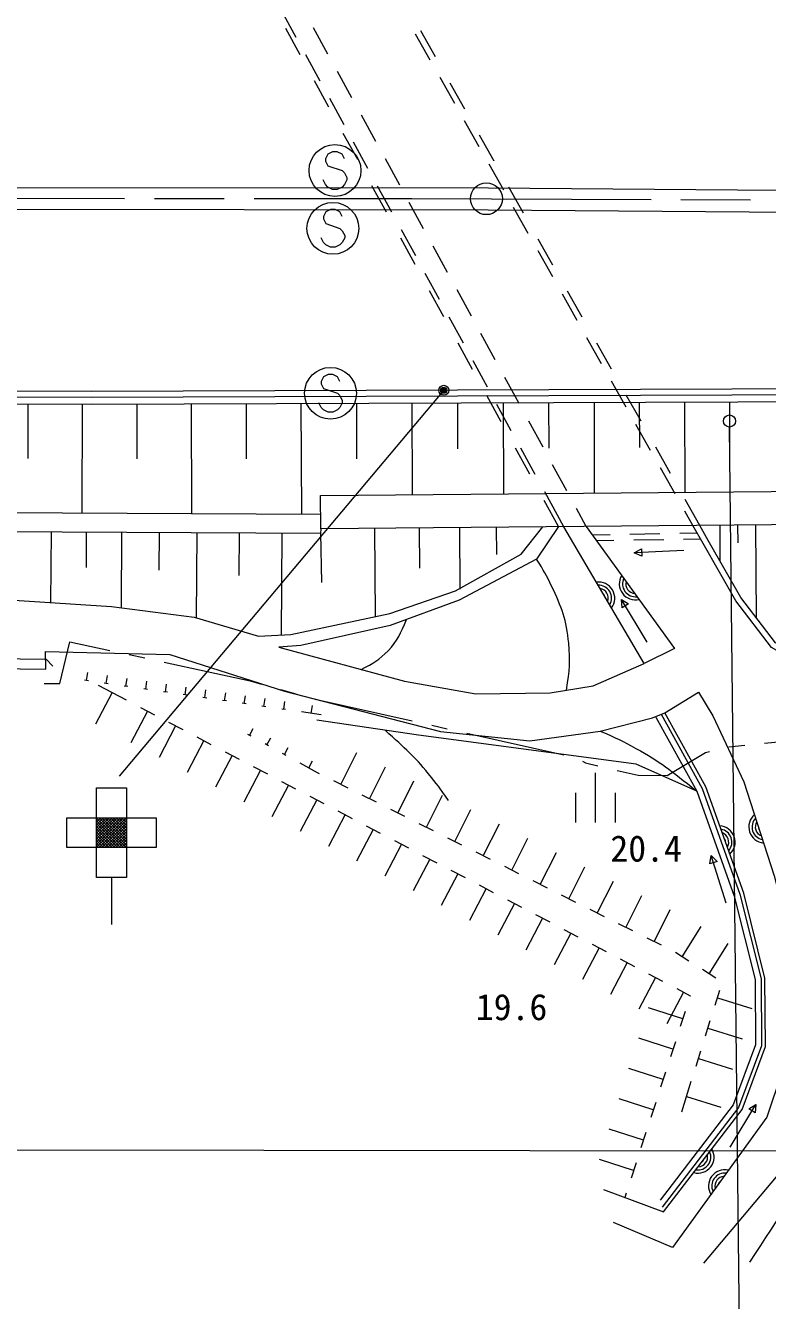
# Model space of a CAD drawing. Units: millimetres, scale not verified. Extents: x 40000 to 680000, y 20000 to 380000.
# Drawn here: x 446830 to 484078, y 232564 to 296570 of the extents above; entities that cross this region are included whole.
import ezdxf
from ezdxf.enums import TextEntityAlignment as Align

# ---------------------------------------------------------------- set-up
doc = ezdxf.new("R2010")
doc.units = ezdxf.units.MM
doc.header["$LTSCALE"] = 1000
doc.header["$PDMODE"] = 32
doc.header["$PDSIZE"] = 500
doc.linetypes.add('CHAIN', pattern=[18.5, 12, -1.5, 3.5, -1.5])
for name, color, linetype, lineweight in [('M-BGD', 7, 'Continuous', 13), ('M-BMK', 2, 'CHAIN', 13), ('M-BMK-ROW', 30, 'Continuous', 13), ('M-BMK-SRVR', 3, 'Continuous', 13), ('M-STR-HTXT', 7, 'Continuous', 13), ('M-STR-STR1', 1, 'Continuous', 13), ('M-STR-STRC', 7, 'Continuous', 13)]:
    doc.layers.add(name, color=color, linetype=linetype, lineweight=lineweight)
doc.styles.add('ＭＳ ゴシック', font='')
doc.styles.get('ＭＳ ゴシック').set_extended_font_data('MS Gothic')

msp = doc.modelspace()

# ---------------------------------------------------------------- linework, layer by layer
at = {"layer": 'M-BGD'}
for p, q in [((460421, 295969), (459701, 297285)), ((462015, 295138), (461295, 296454)), ((467151, 294831), (466414, 296138)), ((461621, 293776), (460901, 295092)), ((463214, 292944), (462494, 294260)), ((468380, 292654), (467643, 293961)), ((462820, 291582), (462100, 292898)), ((464414, 290751), (463694, 292067)), ((469609, 290477), (468871, 291783)), ((464020, 289389), (463300, 290705)), ((465613, 288557), (464894, 289873)), ((470837, 288300), (470100, 289606)), ((465219, 287195), (464500, 288511)), ((466813, 286364), (466093, 287680)), ((472066, 286123), (471329, 287429)), ((466419, 285002), (465699, 286318)), ((468013, 284171), (467293, 285487)), ((473295, 283945), (472558, 285252)), ((467619, 282809), (466899, 284125)), ((469212, 281977), (468492, 283293)), ((474524, 281768), (473786, 283075)), ((468818, 280615), (468098, 281931)), ((470412, 279784), (469692, 281100)), ((475752, 279591), (475015, 280897)), ((470018, 278422), (469298, 279738)), ((471611, 277590), (470892, 278906)), ((476981, 277414), (476244, 278720)), ((446952, 277556), (446945, 274830)), ((449679, 277549), (449664, 272083)), ((452412, 277556), (452422, 274823)), ((455145, 277566), (455165, 272053)), ((457901, 277576), (457911, 274820)), ((460658, 277586), (460678, 272024)), ((463438, 277596), (463449, 274815)), ((466219, 277606), (466236, 273019)), ((468513, 277614), (468521, 275321)), ((471217, 276228), (470498, 277544)), ((470806, 277623), (470822, 273060)), ((473087, 277631), (473095, 275349)), ((475369, 277639), (475385, 273100)), ((477638, 277647), (477646, 275378)), ((479907, 277655), (479924, 273140)), ((482165, 277664), (482173, 275406)), ((472811, 275397), (472091, 276713)), ((478210, 275237), (477473, 276543)), ((472417, 274035), (471697, 275351)), ((474010, 273204), (473291, 274520)), ((479439, 273059), (478701, 274366)), ((473853, 271409), (472897, 273158)), ((461649, 272019), (408070, 272303)), ((474983, 271425), (474490, 272326)), ((480334, 271472), (479930, 272189)), ((470463, 271385), (470476, 270019)), ((481677, 271484), (481693, 269687)), ((482576, 271492), (482584, 270593)), ((483474, 271500), (483516, 266837)), ((461640, 271072), (440900, 271182)), ((448112, 271144), (448093, 267607)), ((449880, 271135), (449871, 269366)), ((451649, 271125), (451629, 267348)), ((453537, 271115), (453527, 269227)), ((455426, 271105), (455403, 266840)), ((457558, 271094), (457547, 268961)), ((459691, 271083), (459664, 265970)), ((461655, 271307), (461640, 271072)), ((461641, 271090), (461689, 268603)), ((464348, 271331), (464387, 266898)), ((466585, 271350), (466603, 269322)), ((468612, 271368), (468640, 268267)), ((476174, 271006), (475297, 270990)), ((478674, 271050), (477174, 271023)), ((478866, 270753), (477366, 270727)), ((480551, 271083), (479674, 271067)), ((480722, 270786), (479866, 270771)), ((476367, 270709), (475511, 270694)), ((477385, 270096), (477750, 270302)), ((479882, 270222), (477385, 270096)), ((477750, 270302), (477769, 269927)), ((477769, 269927), (477385, 270096)), ((478036, 265614), (476750, 267758)), ((476782, 267340), (476750, 267758)), ((476750, 267758), (477103, 267533)), ((477103, 267533), (476782, 267340)), ((447861, 264762), (448207, 264407)), ((449894, 263687), (449952, 264083)), ((450884, 263542), (450942, 263938)), ((451873, 263398), (451931, 263794)), ((449993, 263672), (449795, 263701)), ((451180, 263083), (450344, 261489)), ((450471, 263455), (451888, 262712)), ((450983, 263528), (450785, 263557)), ((451972, 263383), (451775, 263412)), ((452962, 263239), (452764, 263268)), ((452863, 263253), (452921, 263649)), ((453951, 263095), (453754, 263123)), ((453852, 263109), (453910, 263505)), ((454842, 262965), (454900, 263360)), ((455832, 262820), (455889, 263216)), ((456821, 262676), (456879, 263072)), ((454941, 262950), (454743, 262979)), ((455930, 262806), (455733, 262835)), ((456920, 262661), (456722, 262690)), ((457910, 262517), (457712, 262546)), ((457811, 262531), (457868, 262927)), ((458800, 262387), (458858, 262783)), ((459790, 262242), (459847, 262638)), ((461175, 262040), (461233, 262436)), ((452951, 262155), (452115, 260561)), ((452597, 262340), (453305, 261969)), ((458899, 262372), (458701, 262401)), ((459889, 262228), (459691, 262257)), ((461670, 261968), (460680, 262112)), ((454368, 261412), (453532, 259818)), ((454014, 261598), (454722, 261226)), ((458071, 260934), (458264, 261285)), ((455785, 260669), (454949, 259075)), ((455431, 260855), (456139, 260483)), ((458159, 260886), (457984, 260982)), ((458948, 260454), (459140, 260804)), ((457202, 259926), (456366, 258332)), ((456848, 260112), (457556, 259740)), ((459036, 260405), (458860, 260502)), ((459913, 259925), (459737, 260021)), ((459825, 259973), (460017, 260324)), ((462662, 258472), (463470, 260080)), ((458265, 259369), (458973, 258997)), ((461491, 259059), (460614, 259540)), ((461053, 259300), (461245, 259651)), ((464092, 257754), (464900, 259363)), ((458619, 259183), (457783, 257589)), ((459682, 258626), (460390, 258254)), ((461590, 259010), (461491, 259059)), ((463020, 258292), (462305, 258651)), ((465522, 257036), (466330, 258645)), ((475433, 259056), (475433, 256556)), ((460036, 258440), (459200, 256846)), ((474433, 258056), (474433, 256556)), ((476433, 258056), (476433, 256556)), ((461453, 257697), (460617, 256103)), ((461099, 257883), (461807, 257511)), ((464450, 257574), (463735, 257933)), ((466952, 256318), (467760, 257927)), ((462870, 256954), (462034, 255360)), ((462516, 257140), (463224, 256768)), ((465880, 256857), (465165, 257216)), ((468382, 255601), (469190, 257210)), ((464287, 256211), (463451, 254617)), ((463933, 256397), (464641, 256025)), ((467310, 256139), (466595, 256498)), ((469812, 254883), (470620, 256492)), ((465704, 255468), (464868, 253874)), ((465350, 255654), (466058, 255282)), ((468740, 255421), (468025, 255780)), ((471242, 254165), (472050, 255774)), ((466767, 254911), (467476, 254539)), ((470170, 254704), (469455, 255063)), ((472672, 253448), (473480, 255056)), ((481187, 254486), (481254, 254900)), ((481999, 252513), (481254, 254900)), ((481254, 254900), (481545, 254597)), ((467121, 254725), (466285, 253131)), ((468184, 254168), (468893, 253796)), ((471600, 253986), (470885, 254345)), ((474102, 252730), (474910, 254339)), ((481545, 254597), (481187, 254486)), ((468538, 253982), (467702, 252388)), ((473030, 253268), (472315, 253627)), ((475532, 252012), (476340, 253621)), ((469955, 253239), (469120, 251645)), ((469601, 253425), (470310, 253053)), ((474460, 252551), (473745, 252909)), ((476962, 251295), (477770, 252903)), ((471372, 252496), (470537, 250902)), ((471018, 252682), (471727, 252311)), ((475890, 251833), (475175, 252192)), ((478392, 250577), (479200, 252186)), ((472789, 251753), (471954, 250159)), ((472435, 251939), (473144, 251568)), ((474206, 251010), (473371, 249416)), ((473852, 251196), (474561, 250825)), ((477320, 251115), (476605, 251474)), ((479798, 249816), (480756, 251340)), ((475624, 250267), (474788, 248673)), ((475269, 250453), (475978, 250082)), ((478750, 250397), (478035, 250756)), ((481152, 248964), (482110, 250488)), ((476686, 249710), (477395, 249339)), ((480136, 249603), (479459, 250029)), ((477041, 249524), (476205, 247930)), ((481491, 248751), (480814, 249177)), ((478458, 248781), (477622, 247187)), ((478103, 248967), (478812, 248596)), ((479862, 248045), (479026, 246451)), ((479520, 248224), (480203, 247866)), ((480203, 247866), (480195, 247839)), ((481447, 247385), (481686, 248148)), ((481567, 247766), (483284, 247228)), ((479824, 246697), (478112, 247252)), ((479948, 247078), (479701, 246317)), ((480969, 245858), (481208, 246621)), ((481088, 246239), (482806, 245701)), ((479331, 245175), (477619, 245730)), ((479454, 245556), (479208, 244795)), ((480490, 244331), (480729, 245094)), ((480610, 244713), (482328, 244174)), ((478838, 243653), (477125, 244208)), ((478961, 244034), (478714, 243273)), ((479773, 242041), (480251, 243568)), ((478344, 242131), (476632, 242686)), ((480012, 242804), (481729, 242266)), ((478468, 242512), (478221, 241751)), ((482208, 240264), (483493, 242408)), ((483140, 242183), (483493, 242408)), ((483461, 241990), (483140, 242183)), ((483493, 242408), (483461, 241990)), ((477851, 240609), (476138, 241164)), ((477974, 240990), (477727, 240229)), ((477357, 239087), (475645, 239642)), ((477481, 239468), (477234, 238707)), ((476987, 237946), (476920, 237739))]:
    msp.add_line(p, q, dxfattribs=at)
for points in [[(371039, 288462), (404120, 288455), (445541, 288445), (470065, 288423), (515891, 288058), (566421, 288256), (570155, 288341)], [(371039, 287362), (404120, 287355), (445540, 287345), (470060, 287323), (515888, 286958), (566436, 287156), (570177, 287242)], [(546547, 278543), (450162, 278194), (407156, 278309)], [(570356, 278341), (547456, 277900), (450162, 277548), (406809, 277664), (366308, 278419)], [(546550, 278243), (450162, 277894), (407152, 278009)], [(429138, 271295), (429589, 269594), (430899, 268611), (433009, 268253), (444430, 267842), (451149, 267411), (455301, 266870), (458532, 265913), (460155, 265994), (465125, 267056), (468414, 268189), (471718, 270028), (472807, 271405)], [(473581, 271412), (472481, 269780), (468594, 267717), (465133, 266454), (460655, 265438), (459539, 265360)], [(474983, 271425), (479410, 265294), (477882, 264549), (473853, 271409)], [(523444, 264690), (522949, 264562), (514766, 263375), (498980, 262432), (491102, 262649), (487035, 263795), (484277, 265347), (482490, 267685), (480844, 270570), (480334, 271472)], [(523354, 264977), (522890, 264857), (514735, 263673), (498975, 262732), (491147, 262948), (487151, 264074), (484478, 265578), (482741, 267851), (481105, 270718), (480677, 271475)], [(422288, 262680), (427021, 265031), (447861, 264762)], [(447855, 264262), (447837, 265143), (454070, 264987), (459831, 263154), (467670, 261131), (472148, 260652), (475681, 261147), (478313, 261808), (478928, 262071), (480622, 263109)], [(459539, 265360), (465859, 263647), (469442, 263015), (473173, 263077), (475330, 263426), (477882, 264549)], [(422511, 262232), (427135, 264530), (447855, 264262)], [(480622, 263109), (481337, 261918), (482895, 258601), (484415, 253886), (485581, 249226), (485519, 246148), (484049, 241767), (479303, 235223), (476341, 236474)], [(475844, 238145), (478857, 237009), (482805, 242149), (483976, 245318), (483952, 248745), (482888, 253015), (480987, 258347), (478928, 262071)], [(478480, 261849), (480530, 258141), (482409, 252870), (483452, 248682), (483476, 245406), (482362, 242393), (478686, 237608)], [(478744, 261992), (480804, 258265), (482696, 252957), (483752, 248720), (483776, 245353), (482628, 242247), (478789, 237248)], [(480530, 258141), (477477, 259487), (466565, 260937), (461453, 261698)], [(480890, 234441), (485151, 239510), (487255, 243610), (487511, 246428), (487456, 248937)]]:
    msp.add_lwpolyline(points, dxfattribs=at)
msp.add_lwpolyline([(493713, 271590), (461655, 271307), (461640, 272979), (493698, 273262)], close=True, dxfattribs=at)
for centre, radius, start, end in [((477450, 268542), 812, 148.44848, 283.20875), ((475598, 267821), 812, 323.04382, 97.80409), ((475598, 267821), 650, 329.15961, 91.6883), ((475598, 267821), 488, 340.29229, 80.55561), ((477450, 268542), 650, 154.56426, 277.09296), ((477450, 268542), 488, 165.69695, 265.96027), ((477450, 268542), 325, 199.88624, 231.77098), ((475598, 267821), 325, 14.48158, 46.36632), ((483952, 256339), 812, 130.49525, 265.25552), ((483952, 256339), 650, 136.61104, 259.13973), ((481643, 255576), 812, 312.23612, 86.99639), ((481643, 255576), 650, 318.35191, 80.8806), ((481643, 255576), 488, 329.48459, 69.74791), ((483952, 256339), 488, 147.74373, 248.00704), ((483952, 256339), 325, 181.93302, 213.81775), ((481643, 255576), 325, 3.67388, 35.55862), ((480583, 239769), 812, 255.09358, 29.85385), ((480583, 239769), 650, 261.20936, 23.73806), ((480583, 239769), 488, 272.34205, 12.60537), ((480583, 239769), 325, 306.53134, 338.41608), ((481929, 238311), 812, 76.66614, 211.42641), ((481929, 238311), 650, 82.78193, 205.31062), ((481929, 238311), 488, 93.91462, 194.17794), ((481929, 238311), 325, 128.10391, 159.98865)]:
    msp.add_arc(centre, radius, start, end, dxfattribs=at)
for points, knots in [([(473993, 263210), (474149, 264236), (474181, 264644), (474098, 265558), (473992, 266723), (473744, 267372), (473238, 268426), (472975, 268972), (472869, 269187), (472481, 269780)], [0, 0, 0, 0, 1, 1, 1, 2, 2, 2, 3, 3, 3, 3]), ([(463679, 264238), (464311, 264566), (464584, 264720), (465030, 265185), (465524, 265699), (465651, 266031), (465958, 266756)], [0, 0, 0, 0, 1, 1, 1, 2, 2, 2, 2]), ([(468058, 257659), (467627, 258304), (467477, 258492), (467068, 258998), (466307, 259938), (465945, 260217), (464878, 261188)], [0, 0, 0, 0, 1, 1, 1, 2, 2, 2, 2]), ([(475681, 261147), (476529, 260788), (476785, 260652), (477466, 260282), (478749, 259586), (479159, 259206), (480530, 258141)], [0, 0, 0, 0, 1, 1, 1, 2, 2, 2, 2]), ([(483189, 234492), (486261, 239165), (487033, 240440), (489694, 244115), (490507, 245237), (491050, 245805), (491796, 246973), (492453, 248000), (492485, 248764), (493153, 249784), (493729, 250663), (494154, 251091), (494896, 251836), (495335, 252276), (495700, 252570), (496083, 252873)], [0, 0, 0, 0, 1, 1, 1, 2, 2, 2, 3, 3, 3, 4, 4, 4, 5, 5, 5, 5])]:
    msp.add_open_spline(points, degree=3, knots=knots, dxfattribs=at)
at = {"layer": 'M-BMK'}
msp.add_lwpolyline([(68573, 288300), (365007, 287914), (365807, 287913), (466230, 287890), (500215, 287739)], dxfattribs=at)
at = {"layer": 'M-BMK-ROW'}
for p, q in [((448555, 263535), (449055, 265635)), ((449055, 265635), (451059, 265201)), ((452036, 264989), (452818, 264819)), ((453795, 264607), (458102, 263673)), ((447764, 263541), (448555, 263535)), ((458102, 263673), (458672, 263510)), ((459634, 263236), (460403, 263017)), ((461367, 262751), (466246, 261660)), ((467222, 261442), (468003, 261267)), ((468979, 261049), (473858, 259958)), ((483933, 260537), (486041, 260751)), ((479039, 258917), (480966, 260078)), ((480966, 260078), (481169, 260131)), ((482142, 260355), (482938, 260436)), ((474792, 259632), (474935, 259549)), ((474935, 259549), (475553, 259405)), ((476527, 259179), (477591, 258932)), ((477591, 258932), (479039, 258917))]:
    msp.add_line(p, q, dxfattribs=at)
at = {"layer": 'M-BMK-SRVR'}
msp.add_circle((469968, 287874), 800, dxfattribs=at)
at = {"layer": 'M-STR-HTXT'}
msp.add_line((571131, 239978), (68511, 240502), dxfattribs=at)
at = {"layer": 'M-STR-STR1'}
for p, q in [((460626, 295101), (459906, 296417)), ((467407, 294989), (466670, 296295)), ((462065, 292469), (461345, 293785)), ((468881, 292376), (468144, 293682)), ((463505, 289837), (462785, 291153)), ((470356, 289763), (469619, 291070)), ((464944, 287205), (464224, 288521)), ((471830, 287151), (471093, 288457)), ((466384, 284573), (465664, 285889)), ((473305, 284538), (472568, 285844)), ((467823, 281941), (467103, 283257)), ((474779, 281926), (474042, 283232)), ((469263, 279308), (468543, 280624)), ((476254, 279313), (475517, 280619)), ((470702, 276676), (469982, 277992)), ((477728, 276700), (476991, 278007)), ((472142, 274044), (471422, 275360)), ((479203, 274088), (478466, 275394)), ((473581, 271412), (472861, 272728)), ((480677, 271475), (479940, 272781))]:
    msp.add_line(p, q, dxfattribs=at)
at = {"layer": 'M-STR-STRC'}
for p, q in [((462010, 290117), (461892, 289880)), ((462247, 290235), (462010, 290117)), ((462483, 290235), (462247, 290235)), ((462720, 290117), (462483, 290235)), ((462838, 289880), (462720, 290117)), ((461892, 289880), (461892, 289762)), ((461892, 289762), (462010, 289526)), ((462010, 289526), (462720, 289290)), ((461892, 288580), (461774, 288817)), ((462720, 289290), (462838, 289171)), ((462838, 289171), (462956, 288935)), ((462956, 288817), (462838, 288580)), ((462956, 288935), (462956, 288817)), ((462010, 288462), (461892, 288580)), ((462247, 288344), (462010, 288462)), ((462483, 288344), (462247, 288344)), ((462720, 288462), (462483, 288344)), ((462838, 288580), (462720, 288462)), ((461906, 287213), (461788, 286977)), ((461788, 286977), (461788, 286859)), ((461788, 286859), (461906, 286622)), ((462143, 287332), (461906, 287213)), ((462379, 287332), (462143, 287332)), ((462615, 287213), (462379, 287332)), ((462733, 286977), (462615, 287213)), ((461906, 286622), (462615, 286386)), ((462615, 286386), (462733, 286268)), ((462733, 286268), (462852, 286032)), ((461788, 285677), (461670, 285913)), ((461906, 285559), (461788, 285677)), ((462143, 285441), (461906, 285559)), ((462615, 285559), (462379, 285441)), ((462733, 285677), (462615, 285559)), ((462852, 285913), (462733, 285677)), ((462852, 286032), (462852, 285913)), ((462379, 285441), (462143, 285441)), ((461786, 278935), (461668, 278698)), ((461668, 278698), (461668, 278580)), ((461668, 278580), (461786, 278344)), ((462022, 279053), (461786, 278935)), ((462259, 279053), (462022, 279053)), ((462495, 278935), (462259, 279053)), ((462613, 278698), (462495, 278935)), ((467826, 278258), (451527, 258887)), ((461786, 278344), (462495, 278107)), ((462495, 278107), (462613, 277989)), ((462613, 277989), (462731, 277753)), ((461668, 277398), (461550, 277635)), ((461786, 277280), (461668, 277398)), ((462022, 277162), (461786, 277280)), ((462259, 277162), (462022, 277162)), ((462495, 277280), (462259, 277162)), ((462613, 277398), (462495, 277280)), ((462731, 277635), (462613, 277398)), ((462731, 277753), (462731, 277635)), ((482758, 222946), (482169, 276409)), ((450397, 258298), (451897, 258298)), ((450397, 256798), (450397, 258298)), ((451897, 258298), (451897, 256798)), ((448897, 255298), (448897, 256798)), ((448897, 256798), (450397, 256798)), ((450397, 256798), (451897, 256798)), ((450397, 255298), (450397, 256798)), ((450397, 256728), (450466, 256798)), ((450397, 256587), (450608, 256798)), ((450397, 256446), (450749, 256798)), ((450397, 256304), (450891, 256798)), ((450397, 256163), (451032, 256798)), ((450397, 256021), (451173, 256798)), ((450397, 255880), (451315, 256798)), ((450397, 255739), (451456, 256798)), ((450397, 255597), (451598, 256798)), ((450397, 255456), (451739, 256798)), ((450397, 255314), (451881, 256798)), ((451885, 255298), (450397, 256785)), ((450522, 255298), (451897, 256673)), ((451897, 255427), (450526, 256798)), ((451897, 255568), (450667, 256798)), ((451897, 255710), (450809, 256798)), ((451897, 255851), (450950, 256798)), ((451897, 255993), (451092, 256798)), ((451897, 256134), (451233, 256798)), ((451897, 256275), (451375, 256798)), ((451897, 256417), (451516, 256798)), ((451897, 256558), (451657, 256798)), ((451897, 256700), (451799, 256798)), ((451897, 256798), (453397, 256798)), ((451897, 256798), (451897, 255298)), ((453397, 256798), (453397, 255298)), ((451743, 255298), (450397, 256644)), ((451602, 255298), (450397, 256503)), ((451460, 255298), (450397, 256361)), ((451319, 255298), (450397, 256220)), ((451178, 255298), (450397, 256078)), ((450663, 255298), (451897, 256531)), ((450805, 255298), (451897, 256390)), ((450946, 255298), (451897, 256249)), ((451088, 255298), (451897, 256107)), ((451036, 255298), (450397, 255937)), ((450895, 255298), (450397, 255795)), ((450753, 255298), (450397, 255654)), ((450612, 255298), (450397, 255513)), ((451229, 255298), (451897, 255966)), ((451370, 255298), (451897, 255824)), ((451512, 255298), (451897, 255683)), ((451653, 255298), (451897, 255541)), ((451795, 255298), (451897, 255400)), ((450397, 255298), (448897, 255298)), ((450470, 255298), (450397, 255371)), ((450397, 253798), (450397, 255298)), ((451897, 255298), (450397, 255298)), ((453397, 255298), (451897, 255298)), ((451897, 255298), (451897, 253798)), ((451897, 253798), (450397, 253798)), ((451154, 253798), (451154, 251448))]:
    msp.add_line(p, q, dxfattribs=at)
for centre, radius in [((462365, 289290), 1300), ((462261, 286386), 1300), ((462141, 278107), 1300), ((467826, 278258), 150), ((467826, 278258), 120), ((467826, 278258), 90), ((467826, 278258), 60), ((467826, 278258), 30), ((482168, 276714), 305)]:
    msp.add_circle(centre, radius, dxfattribs=at)
msp.add_point((467826, 278258), dxfattribs=at)

# ---------------------------------------------------------------- texts
at = {"layer": 'M-BGD', "style": 'ＭＳ ゴシック'}
for s, p in [('20.4', (476190, 254201)), ('19.6', (469433, 246242))]:
    msp.add_text(s, height=1320, dxfattribs=at).set_placement(p, align=Align.BOTTOM_LEFT)

doc.saveas('drawing.dxf')
